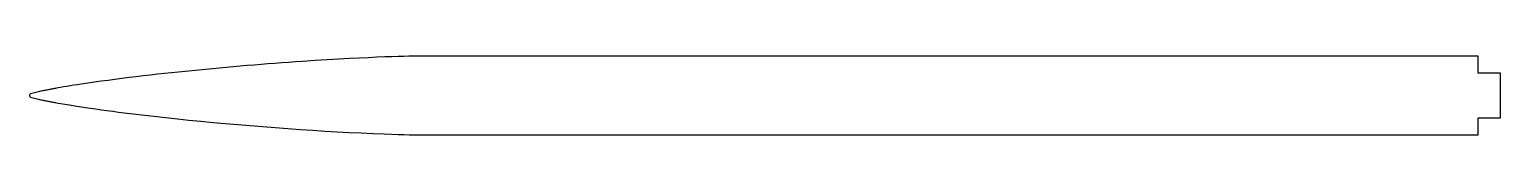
# Model space of a CAD drawing. Header units: millimetres. Extents: x -3239 to 0, y -87 to 87.
import ezdxf

# ---------------------------------------------------------------- set-up
doc = ezdxf.new("R2010")
doc.units = ezdxf.units.MM
doc.layers.get('0').update_dxf_attribs({"linetype": 'CONTINUOUS'})

msp = doc.modelspace()

# ---------------------------------------------------------------- linework, layer by layer
for p, q in [((-49, 87), (-2375, 87)), ((-49, 87), (-2375, 87)), ((-49, 49), (-49, 87)), ((-49, 49), (-49, 87)), ((0, 49), (-49, 49)), ((0, 49), (-49, 49)), ((0, -49), (0, 49)), ((0, -49), (0, 49)), ((-3239.3, 0.7), (-3239.3, -0.7)), ((-3239.3, 0.7), (-3239.3, -0.7)), ((-3225.2, 6.6), (-3237.1, 3.6)), ((-3225.2, 6.6), (-3237.1, 3.6)), ((-3213.4, 9.4), (-3214, 9.2)), ((-3213.4, 9.4), (-3214, 9.2)), ((-3212.8, 9.5), (-3213.4, 9.4)), ((-3212.8, 9.5), (-3213.4, 9.4)), ((-3195.5, 13.1), (-3197.1, 12.8)), ((-3195.5, 13.1), (-3197.1, 12.8)), ((-3193.9, 13.4), (-3195.5, 13.1)), ((-3193.9, 13.4), (-3195.5, 13.1)), ((-3183.8, 15.3), (-3185.7, 15)), ((-3183.8, 15.3), (-3185.7, 15)), ((-3181.9, 15.7), (-3183.8, 15.3)), ((-3181.9, 15.7), (-3183.8, 15.3)), ((-3237.1, -3.6), (-3225.2, -6.6)), ((-3237.1, -3.6), (-3225.2, -6.6)), ((-3214, -9.2), (-3213.4, -9.4)), ((-3214, -9.2), (-3213.4, -9.4)), ((-3213.4, -9.4), (-3212.8, -9.5)), ((-3213.4, -9.4), (-3212.8, -9.5)), ((-3197.1, -12.8), (-3195.5, -13.1)), ((-3197.1, -12.8), (-3195.5, -13.1)), ((-3195.5, -13.1), (-3193.9, -13.4)), ((-3195.5, -13.1), (-3193.9, -13.4)), ((-3185.7, -15), (-3183.8, -15.3)), ((-3185.7, -15), (-3183.8, -15.3)), ((-3183.8, -15.3), (-3181.9, -15.7)), ((-3183.8, -15.3), (-3181.9, -15.7)), ((-49, -87), (-49, -49)), ((-49, -49), (0, -49)), ((-49, -87), (-49, -49)), ((-49, -49), (0, -49)), ((-2375, -87), (-49, -87)), ((-2375, -87), (-49, -87))]:
    msp.add_line(p, q)
for centre, start, end in [((-3236.3, 0.7), 104.1403, 180), ((-3236.3, 0.7), 104.1403, 180), ((-3236.3, -0.7), 180, 255.8597), ((-3236.3, -0.7), 180, 255.8597)]:
    msp.add_arc(centre, 3, start, end)
for points, knots in [([(-2375, 87), (-2396.5, 86.9), (-2484.5, 85.5), (-2718.4, 69.6), (-2801.5, 62.7), (-2959.8, 46.9), (-3049.8, 36.5), (-3147.3, 21.7), (-3169.2, 18), (-3181.9, 15.7)], [-56.231481, -56.231481, -56.231481, -56.231481, -30.459909, -30.459909, -17.055889, -17.055889, -3.867282, -3.867282, 0, 0, 0, 0]), ([(-2375, 87), (-2396.5, 86.9), (-2484.5, 85.5), (-2718.4, 69.6), (-2801.5, 62.7), (-2959.8, 46.9), (-3049.8, 36.5), (-3147.3, 21.7), (-3169.2, 18), (-3181.9, 15.7)], [-56.231481, -56.231481, -56.231481, -56.231481, -30.459909, -30.459909, -17.055889, -17.055889, -3.867282, -3.867282, 0, 0, 0, 0]), ([(-3214, 9.2), (-3215.9, 8.8), (-3217.8, 8.4), (-3221.5, 7.5), (-3223.4, 7.1), (-3225.2, 6.6)], [-1.150802, -1.150802, -1.150802, -1.150802, -0.56811, -0.56811, 0, 0, 0, 0]), ([(-3214, 9.2), (-3215.9, 8.8), (-3217.8, 8.4), (-3221.5, 7.5), (-3223.4, 7.1), (-3225.2, 6.6)], [-1.150802, -1.150802, -1.150802, -1.150802, -0.56811, -0.56811, 0, 0, 0, 0]), ([(-3197.1, 12.8), (-3199.8, 12.2), (-3202.5, 11.7), (-3207.7, 10.6), (-3210.3, 10.1), (-3212.8, 9.5)], [-1.604587, -1.604587, -1.604587, -1.604587, -0.785958, -0.785958, 0, 0, 0, 0]), ([(-3197.1, 12.8), (-3199.8, 12.2), (-3202.5, 11.7), (-3207.7, 10.6), (-3210.3, 10.1), (-3212.8, 9.5)], [-1.604587, -1.604587, -1.604587, -1.604587, -0.785958, -0.785958, 0, 0, 0, 0]), ([(-3185.7, 15), (-3187.1, 14.7), (-3188.4, 14.4), (-3191.2, 13.9), (-3192.5, 13.7), (-3193.9, 13.4)], [-0.8344694, -0.8344694, -0.8344694, -0.8344694, -0.4123517, -0.4123517, 0, 0, 0, 0]), ([(-3185.7, 15), (-3187.1, 14.7), (-3188.4, 14.4), (-3191.2, 13.9), (-3192.5, 13.7), (-3193.9, 13.4)], [-0.8344694, -0.8344694, -0.8344694, -0.8344694, -0.4123517, -0.4123517, 0, 0, 0, 0]), ([(-3225.2, -6.6), (-3223.4, -7.1), (-3221.5, -7.5), (-3217.8, -8.4), (-3215.9, -8.8), (-3214, -9.2)], [-1.150596, -1.150596, -1.150596, -1.150596, -0.582588, -0.582588, 0, 0, 0, 0]), ([(-3225.2, -6.6), (-3223.4, -7.1), (-3221.5, -7.5), (-3217.8, -8.4), (-3215.9, -8.8), (-3214, -9.2)], [-1.150596, -1.150596, -1.150596, -1.150596, -0.582588, -0.582588, 0, 0, 0, 0]), ([(-3212.8, -9.5), (-3210.3, -10.1), (-3207.7, -10.6), (-3202.5, -11.7), (-3199.8, -12.2), (-3197.1, -12.8)], [-1.604245, -1.604245, -1.604245, -1.604245, -0.818454, -0.818454, 0, 0, 0, 0]), ([(-3212.8, -9.5), (-3210.3, -10.1), (-3207.7, -10.6), (-3202.5, -11.7), (-3199.8, -12.2), (-3197.1, -12.8)], [-1.604245, -1.604245, -1.604245, -1.604245, -0.818454, -0.818454, 0, 0, 0, 0]), ([(-3193.9, -13.4), (-3192.5, -13.7), (-3191.2, -13.9), (-3188.4, -14.4), (-3187.1, -14.7), (-3185.7, -15)], [-0.8344428, -0.8344428, -0.8344428, -0.8344428, -0.4221043, -0.4221043, 0, 0, 0, 0]), ([(-3193.9, -13.4), (-3192.5, -13.7), (-3191.2, -13.9), (-3188.4, -14.4), (-3187.1, -14.7), (-3185.7, -15)], [-0.8344428, -0.8344428, -0.8344428, -0.8344428, -0.4221043, -0.4221043, 0, 0, 0, 0]), ([(-3181.9, -15.7), (-3171.2, -17.6), (-3140.8, -23), (-3027.9, -39), (-2955.9, -47.2), (-2748.9, -68.1), (-2590.3, -79.8), (-2413, -86.6), (-2384.2, -86.9), (-2375, -87)], [-17.639975, -17.639975, -17.639975, -17.639975, -14.791471, -14.791471, -10.850152, -10.850152, -2.774682, -2.774682, 0, 0, 0, 0]), ([(-3181.9, -15.7), (-3171.2, -17.6), (-3140.8, -23, 0), (-3027.9, -39, 0), (-2955.9, -47.2, 0), (-2748.9, -68.1, 0), (-2590.3, -79.8, 0), (-2413, -86.6, 0), (-2384.2, -86.9), (-2375, -87)], [-17.639975, -17.639975, -17.639975, -17.639975, -14.791471, -14.791471, -10.850152, -10.850152, -2.774682, -2.774682, 0, 0, 0, 0])]:
    msp.add_open_spline(points, degree=3, knots=knots)

doc.saveas('drawing.dxf')
